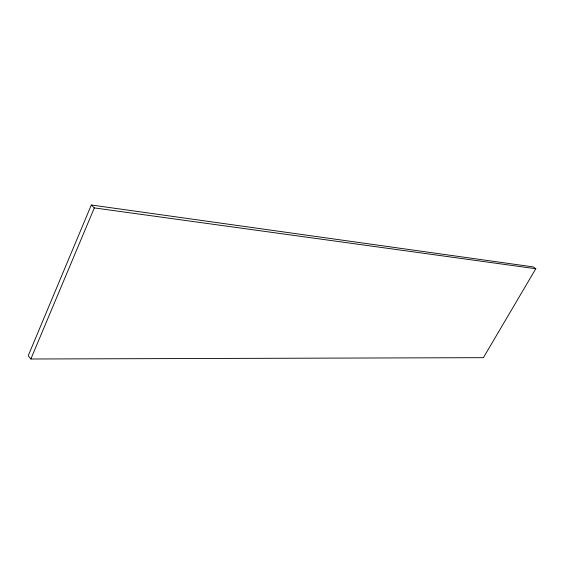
<?xml version="1.0" encoding="UTF-8"?>
<svg xmlns="http://www.w3.org/2000/svg" width="564" height="564" viewBox="0 0 564 564"><rect width="100%" height="100%" fill="white"/><g stroke="black" fill="none" stroke-linecap="round" stroke-linejoin="round"><path stroke-width="0.85" d="M91.305 205L28.2 355.785L30.858 359L483.39 357.668L535.8 268.732L533.191 266.906L91.305 205L94.315 207.912L535.8 268.732M30.858 359L94.315 207.912"/></g></svg>
